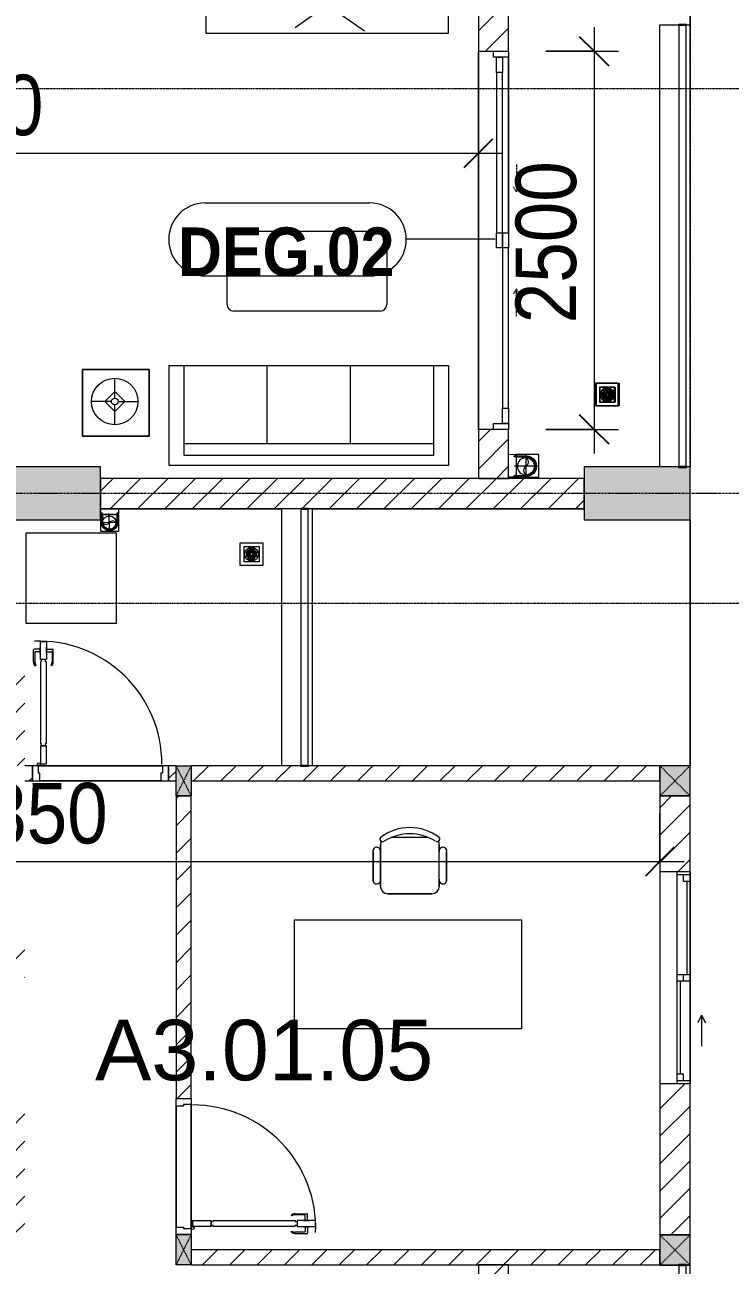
# Model space of a CAD drawing. Header units: millimetres. Extents: x 962 to 241049, y -15958 to 84407.
# Drawn here: x 186032 to 190697, y 64835 to 73035 of the extents above; entities that cross this region are included whole.
import ezdxf

# ---------------------------------------------------------------- set-up
doc = ezdxf.new("R2010")
doc.units = ezdxf.units.MM
for name, pattern in [('Dash', [6, 3, -3]), ('Dash Dot 3_16_', [7.9375, 4.7625, -1.5875, 0, -1.5875]), ('Grid Line', [22.225, 12.7, -3.175, 3.175, -3.175]), ('IMPORT-CENTER _3_', [10.16, 6.35, -1.27, 1.27, -1.27])]:
    doc.linetypes.add(name, pattern=pattern)
for name, color, linetype, lineweight in [('0-1', 7, 'Continuous', 5), ('A-ANNO-DIMS', 211, 'Continuous', 9), ('A-ANNO-DIMS-160', 211, 'Continuous', 9), ('A-AREA-IDEN', 2, 'Continuous', 9), ('A-DETL-GENF-1', 9, 'Continuous', 9), ('A-DOOR', 31, 'Continuous', 9), ('A-DOOR-1', 254, 'Continuous', 9), ('A-DOOR-2', 9, 'Continuous', 9), ('A-DOOR-FRAM', 31, 'Continuous', 9), ('A-DOOR-HDLN', 31, 'Dash', 9), ('A-DOOR-IDEN', 31, 'Continuous', 9), ('A-FLOR', 192, 'Continuous', 9), ('A-FLOR-1', 250, 'Continuous', 9), ('A-FLOR-2', 9, 'Continuous', 9), ('A-FLOR-HRAL', 11, 'Continuous', 9), ('A-FLOR-HRAL-1', 254, 'Continuous', 9), ('A-FLOR-HRAL-2', 9, 'Continuous', 9), ('A-GLAZ', 151, 'Continuous', 9), ('A-WALL', 113, 'Continuous', 9), ('A-WALL-1', 253, 'Continuous', 18), ('A-WALL-2', 9, 'Continuous', 9), ('A-WALL-3', 113, 'Continuous', 18), ('A-WALL-PATT-1', 10, 'Continuous', 9), ('A-WALL-PATT-2', 111, 'Continuous', 9), ('G-ANNO-SYMB-1', 111, 'Dash Dot 3_16_', 18), ('G-IMPT', 8, 'Continuous', 9), ('G-IMPT-1', 254, 'Continuous', 9), ('G-IMPT-2', 8, 'IMPORT-CENTER _3_', 9), ('I-FURN', 30, 'Continuous', 9), ('I-FURN-1', 254, 'Continuous', 9), ('M-EQPM', 50, 'Continuous', 9), ('M-EQPM-1', 254, 'Continuous', 9), ('S-COLS', 52, 'Continuous', 9), ('S-COLS-1', 52, 'Continuous', 5), ('S-COLS-2', 7, 'Continuous', 18), ('S-COLS-4', 254, 'Continuous', 9), ('S-COLS-5', 253, 'Continuous', 18), ('S-COLS-6', 52, 'Continuous', 18), ('S-COLS-7', 52, 'Dash', 9), ('S-COLS-HDLN', 52, 'Dash', 9), ('S-COLS-HDLN-1', 9, 'Dash', 9), ('S-GRID-1', 1, 'Grid Line', 9)]:
    doc.layers.add(name, color=color, linetype=linetype, lineweight=lineweight)
doc.styles.add('Arial_11', font='arial_0.ttf', dxfattribs={"height": 400})
doc.styles.add('Arial_B_5', font='arialbd_0.ttf', dxfattribs={"width": 0.9, "height": 320})
doc.styles.add('UTM Avo', font='UTM Avo.ttf', dxfattribs={"width": 0.9, "height": 400})
doc.dimstyles.new('1_Dim_chi_tiet_2_5_1', dxfattribs={"dimscale": 304.8, "dimtxt": 399.720379, "dimasz": 0.629921, "dimexe": 0.524934, "dimexo": 0.0625, "dimgap": 0.052493, "dimtad": 1, "dimdec": 0, "dimrnd": 5, "dimzin": 0, "dimdsep": 46, "dimtxsty": 'UTM Avo', "dimblk1": 'OBLIQUE', "dimblk2": 'OBLIQUE', "dimsah": 1, "dimcen": 0.09, "dimdle": 0.524934, "dimazin": 0, "dimtfac": 1, "dimtdec": 4, "dimtix": 1, "dimtmove": 0, "dimatfit": 3, "dimfxl": 1.049869, "dimfxlon": 1, "dimtvp": 1, "dimtolj": 1, "dimtzin": 0, "dimarcsym": 2})
pattern_1 = [(45, (0, 0), (-90.50967, 90.50967), [])]
pattern_2 = [(45, (63179.03, 0), (-90.50967, 90.50967), [])]

# ---------------------------------------------------------------- blocks, each defined once
blk = doc.blocks.new('NCV_TKTC_KET CAU_rvt-1-TKCS_MB TẦNG 1')
at = {"layer": 'S-COLS-1'}
for points in [[(123352.6, 69761.9), (123352.6, 70111.9), (122052.6, 70111.9), (122052.6, 69761.9), (123014.5, 69761.9)], [(127252.6, 69761.9), (127252.6, 70111.9), (127227.6, 70111.9), (127227.6, 70106.9), (127177.6, 70106.9), (127177.6, 70111.9), (126552.6, 70111.9), (126552.6, 69761.9), (127227.6, 69761.9)]]:
    blk.add_hatch(color=256, dxfattribs=at).paths.add_polyline_path(points)
at = {"layer": 'A-FLOR-1'}
for p, q in [((127252.5, 73035.3), (127252.5, 73387.2)), ((123352.6, 69835.3), (124552.6, 69835.3)), ((124752.6, 69835.3), (126552.6, 69835.3)), ((127252.5, 68136.9), (127252.5, 69761.9))]:
    blk.add_line(p, q, dxfattribs=at)
at = {"layer": 'S-COLS-2'}
for p, q in [((123352.6, 70111.9), (122052.6, 70111.9)), ((123352.6, 69761.9), (123352.6, 70111.9)), ((127177.6, 70111.9), (126552.6, 70111.9)), ((126552.6, 70111.9), (126552.6, 69761.9)), ((127252.6, 70111.9), (127227.6, 70111.9)), ((127252.6, 69761.9), (127252.6, 70111.9)), ((122052.6, 69761.9), (123352.6, 69761.9)), ((126552.6, 69761.9), (127252.6, 69761.9))]:
    blk.add_line(p, q, dxfattribs=at)
blk = doc.blocks.new('LOBBY_SOFA_1 - LOBBY_SOFA_1-851489-TKCS_MB TẦNG 1')
at = {"layer": 'I-FURN'}
for p, q in [((-2172.3, 1064.5), (-2172.3, 1504.5)), ((-2128.3, 1548.5), (-1160.3, 1548.5)), ((-1116.3, 1504.5), (-1116.3, 1064.5)), ((-1160.3, 1020.5), (-2128.3, 1020.5)), ((-2556, 660), (-708, 660)), ((-2556, 0), (-2556, 660)), ((-2457, 66), (-2457, 660)), ((-1907, 143), (-1907, 660)), ((-1357, 143), (-1357, 660)), ((-807, 660), (-807, 66)), ((-708, 660), (-708, 0)), ((-2688.2, 633.5), (-3128.2, 633.5)), ((-3128.2, 633.5), (-3128.2, 193.5)), ((-2915.4, 445), (-2915.4, 577)), ((-2688.2, 193.5), (-2688.2, 633.5)), ((-2937.4, 423), (-3069.4, 423)), ((-2981.4, 423), (-2915.4, 489)), ((-2915.4, 357), (-2981.4, 423)), ((-2915.4, 489), (-2849.4, 423)), ((-2849.4, 423), (-2915.4, 357)), ((-2893.4, 423), (-2761.4, 423)), ((-2915.4, 269), (-2915.4, 401)), ((-3128.2, 193.5), (-2688.2, 193.5)), ((-807, 143), (-2457, 143)), ((-708, 0), (-2556, 0)), ((-807, 66), (-2457, 66))]:
    blk.add_line(p, q, dxfattribs=at)
for radius in [154, 22]:
    blk.add_circle((-2915.4, 423), radius, dxfattribs=at)
for centre, start, end in [((-2128.3, 1504.5), 90, 180), ((-1160.3, 1504.5), 0, 90), ((-2128.3, 1064.5), 180, 270), ((-1160.3, 1064.5), 270, 0)]:
    blk.add_arc(centre, 44, start, end, dxfattribs=at)
at = {"layer": 'I-FURN-1'}
for p, q in [((-2172.3, 1064.5), (-2172.3, 1504.5)), ((-2128.3, 1548.5), (-1160.3, 1548.5)), ((-1116.3, 1504.5), (-1116.3, 1064.5)), ((-1160.3, 1020.5), (-2128.3, 1020.5)), ((-2556, 660), (-708, 660)), ((-2556, 0), (-2556, 660)), ((-708, 660), (-708, 0)), ((-3128.2, 633.5), (-2688.2, 633.5)), ((-3128.2, 193.5), (-3128.2, 633.5)), ((-2688.2, 633.5), (-2688.2, 193.5)), ((-2688.2, 193.5), (-3128.2, 193.5)), ((-708, 0), (-2556, 0))]:
    blk.add_line(p, q, dxfattribs=at)
for centre, start, end in [((-2128.3, 1504.5), 90, 180), ((-1160.3, 1504.5), 0, 90), ((-2128.3, 1064.5), 180, 270), ((-1160.3, 1064.5), 270, 0)]:
    blk.add_arc(centre, 44, start, end, dxfattribs=at)
blk = doc.blocks.new('RES_BAN AN - RES_BAN AN-850636-TKCS_MB TẦNG 1')
at = {"layer": 'I-FURN-1'}
for p, q in [((0, 250), (1600, 250)), ((0, 0), (0, 250)), ((1600, 250), (1600, 0)), ((1600, 0), (0, 0))]:
    blk.add_line(p, q, dxfattribs=at)
blk = doc.blocks.new('KE TIVI-2 - KE TIVI-2-850637-TKCS_MB TẦNG 1')
at = {"layer": 'I-FURN-1'}
for p, q in [((0, 60), (-245.7, 232.1)), ((213, 209.1), (0, 60)), ((-595.6, 60), (595.6, 60)), ((-595.6, 0), (-595.6, 60)), ((595.6, 0), (-595.6, 0)), ((595.6, 60), (595.6, 0))]:
    blk.add_line(p, q, dxfattribs=at)
blk = doc.blocks.new('THU NUOC - THU NUOC-V68-TKCS_MB TẦNG 1')
at = {"layer": 'M-EQPM-1'}
for p, q in [((-66.3, 70.6), (-66.3, -79.4)), ((83.7, 70.6), (-66.3, 70.6)), ((58.7, 45.6), (-41.3, 45.6)), ((-41.3, 45.6), (-41.3, -54.4)), ((-23.3, 10.8), (40.9, 10.8)), ((40.9, 4.8), (-23.3, 4.8)), ((-11, 23.3), (28.5, 23.3)), ((28.5, 17.3), (-11, 17.3)), ((-1.1, 35.6), (18.5, 35.6)), ((18.5, 29.6), (-1.1, 29.6)), ((58.7, -54.4), (58.7, 45.6)), ((83.7, -79.4), (83.7, 70.6)), ((-66.3, -79.4), (83.7, -79.4)), ((-41.3, -54.4), (58.7, -54.4)), ((-23.3, -1.2), (0.7, -1.2)), ((0.7, -7.2), (-23.3, -7.2)), ((-23.3, -13.6), (40.9, -13.6)), ((40.9, -19.6), (-23.3, -19.6)), ((-11, -26.1), (28.5, -26.1)), ((28.5, -32.1), (-11, -32.1)), ((-1.1, -38.5), (18.5, -38.5)), ((18.5, -44.5), (-1.1, -44.5)), ((0.7, -1.2), (0.7, -7.2)), ((16.7, -1.2), (40.9, -1.2)), ((16.7, -7.2), (16.7, -1.2)), ((40.9, -7.2), (16.7, -7.2))]:
    blk.add_line(p, q, dxfattribs=at)
for centre, radius, start, end in [((8.7, -4.4), 45, 0, 180), ((8.7, -4.4), 45, 0, 180), ((-23.3, 7.8), 3, 90, 270), ((-11, 20.3), 3, 90, 270), ((-1.1, 32.6), 3, 90, 270), ((18.5, 32.6), 3, 270, 90), ((28.5, 20.3), 3, 270, 90), ((40.9, 7.8), 3, 270, 90), ((8.7, -4.4), 45, 180, 360), ((8.7, -4.4), 45, 180, 360), ((-23.3, -4.2), 3, 90, 270), ((-23.3, -16.6), 3, 90, 270), ((-11, -29.1), 3, 90, 270), ((-1.1, -41.5), 3, 90, 270), ((18.5, -41.5), 3, 270, 90), ((28.5, -29.1), 3, 270, 90), ((40.9, -4.2), 3, 270, 90), ((40.9, -16.6), 3, 270, 90)]:
    blk.add_arc(centre, radius, start, end, dxfattribs=at)
blk = doc.blocks.new('DOOR_CW_01 CANH MO-PANEL KINH - DIW_01-900x2200-CỬA GỖ VÂN LAMINATE-553375-TKCS_MB TẦNG 1')
at = {"layer": 'A-DETL-GENF-1'}
for p, q in [((-397, -182), (-397, -62)), ((-397, -62), (-357, -62)), ((-357, -62), (-357, -182)), ((-357, -182), (-397, -182)), ((-397, -196), (-391, -196)), ((-397, -738), (-397, -196)), ((-391, -196), (-391, -182)), ((-391, -182), (-363, -182)), ((-363, -182), (-363, -196)), ((-357, -196), (-363, -196)), ((-357, -196), (-357, -738)), ((-442, -737), (-442, -816.5)), ((-434, -799.5), (-434, -737)), ((-433.9, -711.2), (-427.3, -715.8)), ((-397, -738), (-391, -738)), ((-391, -752), (-391, -738)), ((-357, -738), (-363, -738)), ((-363, -738), (-363, -752)), ((-320.1, -711.2), (-326.7, -715.8)), ((-320, -799.5), (-320, -737)), ((-312, -737), (-312, -816.5)), ((-399, -803.5), (-430, -803.5)), ((-399, -792.2), (-399, -831.8)), ((-397, -792.2), (-399, -792.2)), ((-357, -752), (-397, -752)), ((-397, -752), (-397, -872)), ((-397, -792.2), (-397, -831.8)), ((-363, -752), (-391, -752)), ((-357, -872), (-357, -752)), ((-357, -792.2), (-357, -831.8)), ((-357, -792.2), (-355, -792.2)), ((-355, -792.2), (-355, -831.8)), ((-355, -803.5), (-324, -803.5)), ((-399, -820.5), (-438, -820.5)), ((-399, -831.8), (-397, -831.8)), ((-397, -872), (-357, -872)), ((-355, -831.8), (-357, -831.8)), ((-355, -820.5), (-316, -820.5))]:
    blk.add_line(p, q, dxfattribs=at)
blk.add_circle((-407, -60), 10, dxfattribs=at)
for centre, radius, start, end in [((-407, -60), 814, 268, 0), ((-397, -737), 45, 145, 180), ((-397, -737), 37, 145, 180), ((-357, -737), 37, 0, 35), ((-357, -737), 45, 360, 35), ((-438, -816.5), 4, 180, 270), ((-430, -799.5), 4, 180, 270), ((-324, -799.5), 4, 270, 0), ((-316, -816.5), 4, 270, 0)]:
    blk.add_arc(centre, radius, start, end, dxfattribs=at)
at = {"layer": 'A-DOOR-2'}
for p, q in [((-450, -50), (-450, 50)), ((-450, 50), (-400, 50)), ((-400, 50), (-400, 0)), ((400, 0), (400, 50)), ((400, 50), (450, 50)), ((450, 50), (450, -50)), ((-410, -50), (-450, -50)), ((-410, 0), (-410, -50)), ((-400, 0), (-410, 0)), ((-407, -50), (-382, -50)), ((410, 0), (400, 0)), ((410, -50), (410, 0)), ((450, -50), (410, -50))]:
    blk.add_line(p, q, dxfattribs=at)
blk = doc.blocks.new('BAN LV A - BAN LV A_dwg_ban hoc2-348006-TKCS_MB TẦNG 1')
at = {"layer": 'I-FURN'}
for p, q in [((145.8, 437.4), (-145.8, 437.4)), ((-243, 354.4), (-243, 162)), ((-194.4, 388.8), (-194.4, 113.4)), ((194.4, 113.4), (194.4, 388.8)), ((194.4, 351.4), (194.4, 150.8)), ((243.7, 162), (243.7, 354.4)), ((-120.5, 64.8), (120.5, 64.8))]:
    blk.add_line(p, q, dxfattribs=at)
at = {"layer": 'I-FURN', "flags": 128}
blk.add_lwpolyline([(-737.8, 610.5), (-737.8, 1330.5), (-154.9, 1330.5), (762.2, 1330.5), (762.2, 610.5)], close=True, dxfattribs=at)
at = {"layer": 'I-FURN'}
for centre, radius, start, end in [((-145.8, 388.8), 48.6, 90, 180), ((145.8, 388.8), 48.6, 360, 90), ((-218.7, 347.3), 25.3, 343.7398, 163.7398), ((219.4, 347.3), 25.3, 16.2602, 170.70537), ((-218.7, 154.9), 25.3, 163.7398, 16.2602), ((-180.2, 75.4), 17.8, 57.97259, 216.69006), ((-145.8, 113.4), 48.6, 180, 207.58444), ((0, 359.3), 318.2, 237.57575, 302.42425), ((180.2, 75.4), 17.8, 323.30994, 122.02741), ((145.8, 113.4), 48.6, 332.41556, 0), ((219.4, 154.9), 25.3, 189.29463, 16.2602), ((0, 324), 324, 233.1301, 306.8699)]:
    blk.add_arc(centre, radius, start, end, dxfattribs=at)
blk = doc.blocks.new('BAN LV A - BAN LV A_dwg-348005-TKCS_MB TẦNG 1')
at = {"extrusion": (0, 0, -1), "zscale": -1, "rotation": 180}
blk.add_blockref('BAN LV A - BAN LV A_dwg_ban hoc2-348006-TKCS_MB TẦNG 1', (-729, 1383.7), dxfattribs=at)
blk = doc.blocks.new('BAN LV A - BAN LV A-401069-TKCS_MB TẦNG 1')
at = {"layer": 'I-FURN-1'}
for p, q in [((-8.8, -53.2), (1491.2, -53.2)), ((-8.8, -773.2), (-8.8, -53.2)), ((1491.2, -53.2), (1491.2, -773.2)), ((1491.2, -773.2), (-8.8, -773.2)), ((583.2, -946.3), (874.8, -946.3)), ((486, -1221.7), (486, -1029.3)), ((534.6, -1029.3), (534.6, -994.9)), ((923.4, -994.9), (923.4, -1032.3)), ((972.7, -1029.3), (972.7, -1221.7)), ((534.6, -1270.3), (534.6, -1235.9)), ((923.4, -1232.9), (923.4, -1270.3))]:
    blk.add_line(p, q, dxfattribs=at)
for centre, radius, start, end in [((583.2, -994.9), 48.6, 90, 180), ((874.8, -994.9), 48.6, 0, 90), ((510.3, -1036.4), 25.3, 16.2602, 163.7398), ((948.4, -1036.4), 25.3, 16.2602, 170.70537), ((510.3, -1228.8), 25.3, 163.7398, 343.7398), ((948.4, -1228.8), 25.3, 189.29463, 16.2602), ((548.9, -1308.3), 17.8, 119.40397, 216.69006), ((583.2, -1270.3), 48.6, 180, 207.58444), ((874.8, -1270.3), 48.6, 332.41556, 0), ((909.2, -1308.3), 17.8, 323.30994, 60.59603), ((729, -1059.7), 324, 233.1301, 306.8699)]:
    blk.add_arc(centre, radius, start, end, dxfattribs=at)
at = {"extrusion": (0, 0, -1), "zscale": -1, "rotation": 180}
blk.add_blockref('BAN LV A - BAN LV A_dwg-348005-TKCS_MB TẦNG 1', (0, 0), dxfattribs=at)
blk = doc.blocks.new('MAY GIAT - MAY GIAT_dwg-348053-TKCS_MB TẦNG 1')
at = {"layer": 'G-IMPT-1', "flags": 128}
blk.add_lwpolyline([(5, 596.6), (5, 2.3), (605, 2.3), (605, 596.6)], close=True, dxfattribs=at)
blk = doc.blocks.new('MAY GIAT - MAY GIAT-401071-TKCS_MB TẦNG 1')
at = {"layer": 'I-FURN-1'}
for p, q in [((5, -2.3), (605, -2.3)), ((5, -596.6), (5, -2.3)), ((605, -2.3), (605, -596.6)), ((605, -596.6), (5, -596.6))]:
    blk.add_line(p, q, dxfattribs=at)
at = {"extrusion": (0, 0, -1), "zscale": -1, "rotation": 180}
blk.add_blockref('MAY GIAT - MAY GIAT_dwg-348053-TKCS_MB TẦNG 1', (0, 0), dxfattribs=at)
blk = doc.blocks.new('Railing - 50 x 10mm-457210-TKCS_MB TẦNG 1')
at = {"layer": 'A-FLOR-HRAL-2'}
for p, q in [((25, 5), (-25, 5)), ((-25, 5), (-25, -5)), ((25, -5), (25, 5)), ((-25, -5), (25, -5))]:
    blk.add_line(p, q, dxfattribs=at)
blk = doc.blocks.new('Railing - Railing-1032603-TKCS_MB TẦNG 1')
at = {"layer": 'A-FLOR-HRAL-2'}
for p, q in [((101769.1, 60569.6), (101769.1, 58880.8)), ((101819.1, 58880.8), (101819.1, 60569.6))]:
    blk.add_line(p, q, dxfattribs=at)
at = {"extrusion": (0, 0, -1), "zscale": -1}
for p in [(-101794.1, 60574.6), (-101794.1, 58875.8)]:
    blk.add_blockref('Railing - 50 x 10mm-457210-TKCS_MB TẦNG 1', p, dxfattribs=at)
blk = doc.blocks.new('G1_SOF - BO TRU - 100x200-746114-TKCS_MB TẦNG 1')
at = {"layer": 'S-COLS'}
blk.add_hatch(color=256, dxfattribs=at).paths.add_polyline_path([(-50, -100), (50, -100), (50, 100), (-50, 100)])
at = {"layer": 'S-COLS-5'}
for p, q in [((-50, 100), (50, 100)), ((-50, -100), (-50, 100)), ((50, 100), (50, -100)), ((50, -100), (-50, -100))]:
    blk.add_line(p, q, dxfattribs=at)
at = {"layer": 'S-COLS-HDLN-1'}
for p, q in [((50, -100), (-50, 100)), ((-50, -100), (50, 100))]:
    blk.add_line(p, q, dxfattribs=at)
blk = doc.blocks.new('DOOR_CW_01 CANH MO-PANEL KINH - DIG_01-900x2200-CỬA NHÔM KÍNH-400868-TKCS_MB TẦNG 1')
at = {"layer": 'A-DETL-GENF-1'}
for p, q in [((-399, 820.5), (-438, 820.5)), ((-399, 831.8), (-397, 831.8)), ((-399, 792.2), (-399, 831.8)), ((-397, 872), (-357, 872)), ((-397, 752), (-397, 872)), ((-397, 792.2), (-397, 831.8)), ((-357, 872), (-357, 752)), ((-357, 792.2), (-357, 831.8)), ((-355, 831.8), (-357, 831.8)), ((-355, 792.2), (-355, 831.8)), ((-355, 820.5), (-316, 820.5)), ((-442, 737), (-442, 816.5)), ((-434, 799.5), (-434, 737)), ((-399, 803.5), (-430, 803.5)), ((-397, 792.2), (-399, 792.2)), ((-357, 752), (-397, 752)), ((-363, 752), (-391, 752)), ((-391, 752), (-391, 738)), ((-363, 738), (-363, 752)), ((-357, 792.2), (-355, 792.2)), ((-355, 803.5), (-324, 803.5)), ((-320, 799.5), (-320, 737)), ((-312, 737), (-312, 816.5)), ((-433.9, 711.2), (-427.3, 715.8)), ((-397, 738), (-391, 738)), ((-397, 738), (-397, 196)), ((-357, 738), (-363, 738)), ((-357, 196), (-357, 738)), ((-320.1, 711.2), (-326.7, 715.8)), ((-397, 196), (-391, 196)), ((-357, 182), (-397, 182)), ((-397, 182), (-397, 62)), ((-391, 196), (-391, 182)), ((-391, 182), (-363, 182)), ((-357, 196), (-363, 196)), ((-363, 182), (-363, 196)), ((-357, 62), (-357, 182)), ((-397, 62), (-357, 62))]:
    blk.add_line(p, q, dxfattribs=at)
blk.add_circle((-407, 60), 10, dxfattribs=at)
for centre, radius, start, end in [((-438, 816.5), 4, 90, 180), ((-407, 60), 814, 360, 92), ((-316, 816.5), 4, 0, 90), ((-430, 799.5), 4, 90, 180), ((-324, 799.5), 4, 360, 90), ((-397, 737), 45, 180, 215), ((-397, 737), 37, 180, 215), ((-357, 737), 37, 325, 0), ((-357, 737), 45, 325, 0)]:
    blk.add_arc(centre, radius, start, end, dxfattribs=at)
at = {"layer": 'A-DOOR-2'}
for p, q in [((-410, 50), (-450, 50)), ((-450, 50), (-450, -50)), ((-410, 0), (-410, 50)), ((-400, 0), (-410, 0)), ((-407, 50), (-382, 50)), ((-400, -50), (-400, 0)), ((410, 0), (400, 0)), ((400, 0), (400, -50)), ((450, 50), (410, 50)), ((410, 50), (410, 0)), ((450, -50), (450, 50)), ((-450, -50), (-400, -50)), ((400, -50), (450, -50))]:
    blk.add_line(p, q, dxfattribs=at)
blk = doc.blocks.new('NCV_TKTC_TANG 1_rvt-1-TKCS_MB TẦNG 1')
at = {"layer": 'A-WALL-PATT-1'}
h = blk.add_hatch(dxfattribs=at)
h.set_pattern_fill('FP_1', color=256, style=0, pattern_type=2)
h.set_pattern_definition(pattern_1)
h.paths.add_polyline_path([(122762.6, 65036.9), (122852.6, 65036.9), (122852.6, 65937.3), (122752.6, 65937.3), (122752.6, 65036.9)])
h.paths.add_polyline_path([(122752.6, 66737.3), (122852.6, 66737.3), (122852.6, 67036.9), (122752.6, 67036.9), (122752.6, 66836.9)])
h.paths.add_polyline_path([(122752.6, 68136.9), (122852.6, 68136.9), (122852.6, 68736.9), (122752.6, 68736.9)])
h.paths.add_polyline_path([(122752.6, 69636.9), (122852.6, 69636.9), (122852.6, 69761.9), (122752.6, 69761.9)])
h = blk.add_hatch(dxfattribs=at)
h.set_pattern_fill('FP_1', color=256, style=0, pattern_type=2)
h.set_pattern_definition(pattern_1)
h.paths.add_polyline_path([(122852.6, 68036.9), (122902.6, 68036.9), (122902.6, 68136.9), (122852.6, 68136.9), (122852.6, 68060.1)])
h.paths.add_polyline_path([(123820.5, 68036.9), (123852.6, 68037.6), (123852.6, 68136.9), (123802.6, 68136.9), (123802.6, 68036.9)])
h = blk.add_hatch(dxfattribs=at)
h.set_pattern_fill('FP_1', color=256, style=0, pattern_type=2)
h.set_pattern_definition(pattern_1)
h.paths.add_polyline_path([(123952.6, 68036.9), (127052.6, 68036.9), (127052.6, 68136.9), (124727.6, 68136.9), (124727.6, 68131.5), (124677.6, 68131.5), (124677.6, 68136.9), (123952.6, 68136.9), (123952.6, 68060.1)])
h = blk.add_hatch(dxfattribs=at)
h.set_pattern_fill('FP_1', color=256, style=0, pattern_type=2)
h.set_pattern_definition(pattern_1)
h.paths.add_polyline_path([(123852.6, 65937.3), (123952.6, 65937.3), (123952.6, 67936.5), (123852.6, 67936.5), (123852.6, 65943.7)])
h = blk.add_hatch(dxfattribs=at)
h.set_pattern_fill('FP_1', color=256, style=0, pattern_type=2)
h.set_pattern_definition(pattern_1)
h.paths.add_polyline_path([(123952.6, 64836.9), (127052.6, 64836.9), (127052.6, 64936.9), (123952.6, 64936.9)])
at = {"layer": 'A-FLOR-2'}
for p, q in [((125852.6, 70360.3), (125852.6, 72860.3)), ((125852.6, 72860.3), (125852.6, 70360.3)), ((126052.6, 71660.3), (126052.6, 72820.3)), ((123762.6, 68136.9), (122942.6, 68136.9)), ((123752.6, 68036.9), (122952.6, 68036.9)), ((122952.6, 68036.9), (123752.6, 68036.9)), ((123852.6, 65087.3), (123852.6, 65887.3)), ((123852.6, 65887.3), (123852.6, 65087.3)), ((123952.6, 65897.3), (123952.6, 65077.3)), ((123952.6, 65077.3), (123952.6, 65897.3))]:
    blk.add_line(p, q, dxfattribs=at)
at = {"layer": 'A-WALL-1'}
for p, q in [((122902.6, 68136.9), (122852.6, 68136.9)), ((122902.6, 68036.9), (122902.6, 68136.9)), ((123852.6, 68136.9), (123802.6, 68136.9)), ((123802.6, 68136.9), (123802.6, 68036.9)), ((124677.6, 68136.9), (123952.6, 68136.9)), ((127052.6, 68136.9), (124727.6, 68136.9)), ((127052.6, 68036.9), (127052.6, 68136.9)), ((122852.6, 68036.9), (122902.6, 68036.9)), ((123802.6, 68036.9), (123852.6, 68036.9)), ((123952.6, 68036.9), (127052.6, 68036.9)), ((123852.6, 67936.5), (123852.6, 65937.3)), ((123952.6, 67936.5), (123852.6, 67936.5)), ((123952.6, 65937.3), (123952.6, 67936.5)), ((123852.6, 65937.3), (123952.6, 65937.3)), ((123952.6, 65037.3), (123852.6, 65037.3)), ((127052.6, 64936.9), (123952.6, 64936.9)), ((127052.6, 64836.9), (127052.6, 64936.9)), ((123952.6, 64836.9), (127052.6, 64836.9))]:
    blk.add_line(p, q, dxfattribs=at)
at = {"layer": 'A-WALL-2'}
for p, q in [((124552.6, 68136.9), (124552.6, 69836.9)), ((124752.6, 69836.9), (124752.6, 68136.9)), ((122942.6, 68136.9), (123762.6, 68136.9)), ((123752.6, 68036.9), (122952.6, 68036.9)), ((123852.6, 65087.3), (123852.6, 65887.3)), ((123952.6, 65897.3), (123952.6, 65077.3))]:
    blk.add_line(p, q, dxfattribs=at)
at = {"layer": 'A-DOOR-1'}
blk.add_blockref('DOOR_CW_01 CANH MO-PANEL KINH - DIG_01-900x2200-CỬA NHÔM KÍNH-400868-TKCS_MB TẦNG 1', (123352.6, 68086.9), dxfattribs=at)
at = {"layer": 'A-DOOR-1', "rotation": 90.00000000000072}
blk.add_blockref('DOOR_CW_01 CANH MO-PANEL KINH - DIW_01-900x2200-CỬA GỖ VÂN LAMINATE-553375-TKCS_MB TẦNG 1', (123902.6, 65487.3), dxfattribs=at)
at = {"layer": 'A-FLOR-HRAL-1'}
blk.add_blockref('Railing - Railing-1032603-TKCS_MB TẦNG 1', (22908.5, 9260.7), dxfattribs=at)
at = {"layer": 'I-FURN-1'}
for name, p, rotation in [('RES_BAN AN - RES_BAN AN-850636-TKCS_MB TẦNG 1', (125652.9, 73226.9), 180), ('KE TIVI-2 - KE TIVI-2-850637-TKCS_MB TẦNG 1', (124852.9, 73226.9), 180), ('MAY GIAT - MAY GIAT-401071-TKCS_MB TẦNG 1', (122860.3, 69071.5), 90.00000000000087), ('BAN LV A - BAN LV A-401069-TKCS_MB TẦNG 1', (126128.2, 66344.2), 180)]:
    blk.add_blockref(name, p, dxfattribs=dict(at, rotation=rotation))
blk.add_blockref('LOBBY_SOFA_1 - LOBBY_SOFA_1-851489-TKCS_MB TẦNG 1', (126362.6, 70121.9), dxfattribs=at)
at = {"layer": 'M-EQPM-1', "rotation": 180}
blk.add_blockref('THU NUOC - THU NUOC-V68-TKCS_MB TẦNG 1', (126711.4, 70585.8), dxfattribs=at)
at = {"layer": 'S-COLS-4', "rotation": 180}
for p in [(123902.6, 68036.9), (123902.6, 64936.9)]:
    blk.add_blockref('G1_SOF - BO TRU - 100x200-746114-TKCS_MB TẦNG 1', p, dxfattribs=at)
blk = doc.blocks.new('1_FAMILY RVT - W01-WxH 1400x1400xmm-389822-TKCS_MB TẦNG 1')
at = {"layer": 'A-GLAZ'}
for p, q in [((248.4, 172.39), (299.2, 197.79)), ((248.4, 172.39), (299.2, 146.99)), ((248.4, 172.39), (451.6, 172.39)), ((-700, 96.19), (-700, -103.81)), ((700, 96.19), (-700, 96.19)), ((-700, 96.19), (-636.5, 96.19)), ((-680.95, 96.19), (-680.95, 7.29)), ((-636.5, 96.19), (-22.225, 96.19)), ((-636.5, 96.19), (-636.5, 51.74)), ((-22.225, 7.29), (-22.225, 96.19)), ((-22.225, 96.19), (22.225, 96.19)), ((22.225, 96.19), (680.95, 96.19)), ((22.225, 96.19), (22.225, 7.29)), ((680.95, 96.19), (700, 96.19)), ((680.95, 96.19), (680.95, 7.29)), ((700, -103.81), (700, 96.19)), ((-700, 7.29), (-680.95, 7.29)), ((-636.5, 51.74), (-680.95, 51.74)), ((-680.95, 7.29), (-22.225, 7.29)), ((-636.5, 73.965), (-22.225, 73.965)), ((22.225, 51.74), (-22.225, 51.74)), ((-22.225, 7.29), (22.225, 7.29)), ((22.225, 29.515), (636.5, 29.515)), ((22.225, 7.29), (636.5, 7.29)), ((636.5, 51.74), (636.5, 7.29)), ((680.95, 51.74), (636.5, 51.74)), ((636.5, 7.29), (700, 7.29)), ((-700, -103.81), (700, -103.81))]:
    blk.add_line(p, q, dxfattribs=at)
blk = doc.blocks.new('TKTC_XREF_251221_MB TANG 1 - TKTC_XREF_260130_MB TANG 1_dwg_CUM U_DN100-4202115-TKCS_MB TẦNG 1')
at = {"layer": 'G-IMPT'}
blk.add_hatch(color=256, dxfattribs=at).paths.add_polyline_path([(0, -61), (0, -57), (14.8, -55.1), (28.5, -49.4), (40.3, -40.3), (49.4, -28.5), (55.1, -14.8), (57, 0), (55.1, 14.8), (49.4, 28.5), (40.3, 40.3), (28.5, 49.4), (14.8, 55.1), (0, 57), (0, 61), (15.8, 58.9), (30.5, 52.8), (43.1, 43.1), (52.8, 30.5), (58.9, 15.8), (61, 0), (58.9, -15.8), (52.8, -30.5), (43.1, -43.1), (30.5, -52.8), (15.8, -58.9)])
for p, q in [((-79.1, 66.6), (-79.1, 63.4)), ((-76.6, 66.6), (-76.6, 63.4)), ((-74.6, 66.6), (-74.6, 63.4)), ((-72.7, 69.3), (-72.7, 60.7)), ((-66.9, 67.9), (-71.7, 67.9)), ((-66.9, 62.1), (-71.7, 62.1)), ((-65, 69), (0, 69)), ((-79.1, -63.4), (-79.1, -66.6)), ((-76.6, -63.4), (-76.6, -66.6)), ((-74.6, -63.4), (-74.6, -66.6)), ((-72.7, -60.7), (-72.7, -69.3)), ((-66.9, -62.1), (-71.7, -62.1)), ((-66.9, -67.9), (-71.7, -67.9)), ((-65, -69), (0, -69))]:
    blk.add_line(p, q, dxfattribs=at)
at = {"layer": 'G-IMPT', "flags": 128}
for points in [[(-72.7, 67.6), (-78.1, 67.6), (-78.1, 62.4), (-72.7, 62.4)], [(-71.7, 59.2), (-66.9, 59.2), (-66.9, 70.8), (-71.7, 70.8)], [(-66.9, 70.8), (-66.9, 72.7), (-65, 72.7), (-65, 57.3), (-66.9, 57.3), (-66.9, 59.2)], [(-65, 61), (0, 61), (0, 57)], [(-72.7, -62.4), (-78.1, -62.4), (-78.1, -67.6), (-72.7, -67.6)], [(-71.7, -70.8), (-66.9, -70.8), (-66.9, -59.2), (-71.7, -59.2)], [(-66.9, -59.2), (-66.9, -57.3), (-65, -57.3), (-65, -72.7), (-66.9, -72.7), (-66.9, -70.8)], [(-65, -61), (0, -61), (0, -57)]]:
    blk.add_lwpolyline(points, dxfattribs=at)
at = {"layer": 'G-IMPT'}
for centre, radius, start, end in [((-78.1, 66.6), 0.96, 90, 180), ((-78.1, 63.4), 0.96, 180, 270), ((-71.1, 69.3), 1.56, 112.61986, 247.38014), ((-67.9, 65), 4.8, 143.1301, 216.8699), ((-71.1, 60.7), 1.56, 112.61986, 247.38014), ((0, 0), 69, 270, 90), ((0, 0), 61, 270, 90), ((0, 0), 57, 270, 90), ((-78.1, -63.4), 0.96, 90, 180), ((-78.1, -66.6), 0.96, 180, 270), ((-71.1, -60.7), 1.56, 112.61986, 247.38014), ((-67.9, -65), 4.8, 143.1301, 216.8699), ((-71.1, -69.3), 1.56, 112.61986, 247.38014)]:
    blk.add_arc(centre, radius, start, end, dxfattribs=at)
blk = doc.blocks.new('TKTC_XREF_251221_MB TANG 1 - TKTC_XREF_260130_MB TANG 1_dwg_$cc-4202121-TKCS_MB TẦNG 1')
at = {"layer": 'G-IMPT'}
blk.add_circle((0, 0), 0.5, dxfattribs=at)
for centre, radius, start, end in [((0, 0), 0.5, 90, 270), ((0.188, 0.25), 0.313, 126.8699, 233.1301), ((-0.188, -0.25), 0.313, 306.8699, 53.1301)]:
    blk.add_arc(centre, radius, start, end, dxfattribs=at)
at = {"layer": 'G-IMPT-2'}
for p, q in [((-0.673, 0), (0.673, 0)), ((0, -0.673), (0, 0.673))]:
    blk.add_line(p, q, dxfattribs=at)
blk = doc.blocks.new('TKTC_XREF_251221_MB TANG 1 - TKTC_XREF_260130_MB TANG 1_dwg_THU NUOC - THU NUOC-444531-TKCS_MB TẦNG 1-4202124-TKCS_MB TẦNG 1')
at = {"layer": 'M-EQPM'}
for p, q in [((-23.3, 10.8), (40.9, 10.8)), ((40.9, 4.8), (-23.3, 4.8)), ((-11, 23.3), (28.5, 23.3)), ((28.5, 17.3), (-11, 17.3)), ((-1.1, 35.6), (18.5, 35.6)), ((18.5, 29.6), (-1.1, 29.6)), ((-23.3, -13.6), (40.9, -13.6)), ((40.9, -19.6), (-23.3, -19.6)), ((-11, -26.1), (28.5, -26.1)), ((28.5, -32.1), (-11, -32.1)), ((-1.1, -38.5), (18.5, -38.5)), ((18.5, -44.5), (-1.1, -44.5))]:
    blk.add_line(p, q, dxfattribs=at)
at = {"layer": 'M-EQPM', "flags": 128}
for points in [[(83.7, -79.4), (83.7, 70.6), (-66.3, 70.6), (-66.3, -79.4)], [(58.7, -54.4), (58.7, 45.6), (-41.3, 45.6), (-41.3, -54.4)]]:
    blk.add_lwpolyline(points, close=True, dxfattribs=at)
for points in [[(-23.3, -1.2), (0.7, -1.2), (0.7, -7.2), (-23.3, -7.2)], [(40.9, -7.2), (16.7, -7.2), (16.7, -1.2), (40.9, -1.2)]]:
    blk.add_lwpolyline(points, dxfattribs=at)
at = {"layer": 'M-EQPM'}
for centre, radius, start, end in [((8.7, -4.4), 45, 360, 180), ((8.7, -4.4), 45, 360, 180), ((-23.3, 7.8), 3, 90, 270), ((-11, 20.3), 3, 90, 270), ((-1.1, 32.6), 3, 90, 270), ((18.5, 32.6), 3, 270, 90), ((28.5, 20.3), 3, 270, 90), ((40.9, 7.8), 3, 270, 90), ((8.7, -4.4), 45, 180, 360), ((8.7, -4.4), 45, 180, 360), ((-23.3, -4.2), 3, 90, 270), ((-23.3, -16.6), 3, 90, 270), ((-11, -29.1), 3, 90, 270), ((-1.1, -41.5), 3, 90, 270), ((18.5, -41.5), 3, 270, 90), ((28.5, -29.1), 3, 270, 90), ((40.9, -4.2), 3, 270, 90), ((40.9, -16.6), 3, 270, 90)]:
    blk.add_arc(centre, radius, start, end, dxfattribs=at)
blk = doc.blocks.new('TKTC_XREF_251221_MB TANG 1 - TKTC_XREF_260130_MB TANG 1_dwg_$cc-4202114-TKCS_MB TẦNG 1')
at = {"layer": 'G-IMPT'}
blk.add_circle((0, 0), 0.5, dxfattribs=at)
for centre, radius, start, end in [((0, 0), 0.5, 90, 270), ((0.188, 0.25), 0.313, 126.8699, 233.1301), ((-0.188, -0.25), 0.313, 306.8699, 53.1301)]:
    blk.add_arc(centre, radius, start, end, dxfattribs=at)
at = {"layer": 'G-IMPT-2'}
for p, q in [((-0.673, 0), (0.673, 0)), ((0, -0.673), (0, 0.673))]:
    blk.add_line(p, q, dxfattribs=at)
blk = doc.blocks.new('TKTC_XREF_251221_MB TANG 1 - TKTC_XREF_260130_MB TANG 1_dwg-4202109-TKCS_MB TẦNG 1')
at = {"layer": 'G-IMPT'}
for p, q in [((-79797.5, -331509.7), (-79797.5, -331549.7)), ((-75899.1, -333209.7), (-75899.1, -331584.7))]:
    blk.add_line(p, q, dxfattribs=at)
at = {"layer": 'G-IMPT', "flags": 128}
for points in [[(-77099.1, -331150.9), (-77049.3, -331151.2), (-77049.3, -331301.7), (-77099.1, -331301.3)], [(-79797.5, -331549.7), (-79677.7, -331549.7), (-79677.7, -331509.7)]]:
    blk.add_lwpolyline(points, dxfattribs=at)
for points in [[(-77049.2, -331301.4), (-76899.5, -331301.4), (-76899.5, -331151.1), (-77049.2, -331151.1)], [(-79797.5, -331659.6), (-79677.9, -331659.6), (-79677.9, -331549.7), (-79797.5, -331549.7)]]:
    blk.add_lwpolyline(points, close=True, dxfattribs=at)
at = {"extrusion": (0, 0, -1), "zscale": -1}
for p in [(76435.4, -330752), (78790.5, -331807)]:
    blk.add_blockref('TKTC_XREF_251221_MB TANG 1 - TKTC_XREF_260130_MB TANG 1_dwg_THU NUOC - THU NUOC-444531-TKCS_MB TẦNG 1-4202124-TKCS_MB TẦNG 1', p, dxfattribs=at)
at = {"extrusion": (0, 0, -1)}
for name, p, xscale, yscale, zscale, rotation in [('TKTC_XREF_251221_MB TANG 1 - TKTC_XREF_260130_MB TANG 1_dwg_CUM U_DN100-4202115-TKCS_MB TẦNG 1', (76984.3, -331229), 0.9975000000000006, 0.9975000000000006, -0.9975000000000006, 180.000991338195), ('TKTC_XREF_251221_MB TANG 1 - TKTC_XREF_260130_MB TANG 1_dwg_$cc-4202121-TKCS_MB TẦNG 1', (76984.3, -331229.9), 113.7150000000073, 113.7150000000073, -113.7150000000073, 359.9990086636432), ('TKTC_XREF_251221_MB TANG 1 - TKTC_XREF_260130_MB TANG 1_dwg_CUM U_DN100-4202115-TKCS_MB TẦNG 1', (79738.1, -331601), 0.7894736842105242, 0.7894736842105242, -0.7894736842105242, 269.9999999984439)]:
    blk.add_blockref(name, p, dxfattribs=dict(at, xscale=xscale, yscale=yscale, zscale=zscale, rotation=rotation))
at = {"xscale": 90.00000000005122, "yscale": 90.00000000005122, "zscale": 90.00000000005122, "rotation": 90.37402677993775}
blk.add_blockref('TKTC_XREF_251221_MB TANG 1 - TKTC_XREF_260130_MB TANG 1_dwg_$cc-4202114-TKCS_MB TẦNG 1', (-79739.9, -331602.6), dxfattribs=at)
blk = doc.blocks.new('TKTC_XREF_251221_MB TANG 1 - TKTC_XREF_251221_MB TANG 1-2038492-TKCS_MB TẦNG 1')
blk.add_blockref('TKTC_XREF_251221_MB TANG 1 - TKTC_XREF_260130_MB TANG 1_dwg-4202109-TKCS_MB TẦNG 1', (169499.1, 384109.7))
blk = doc.blocks.new('G1_SOF - BO TRU - 200x200-3051103-TKCS_MB TẦNG 1')
at = {"layer": 'S-COLS-HDLN'}
for p, q in [((-100, -100), (100, 100)), ((100, -100), (-100, 100))]:
    blk.add_line(p, q, dxfattribs=at)
blk = doc.blocks.new('Railing - 50 x 10mm-1251311-TKCS_MB TẦNG 1')
at = {"layer": 'A-FLOR-HRAL'}
for p, q in [((25, 5), (-25, 5)), ((-25, 5), (-25, -5)), ((25, -5), (25, 5)), ((-25, -5), (25, -5))]:
    blk.add_line(p, q, dxfattribs=at)
blk = doc.blocks.new('Railing - Railing-3224903-TKCS_MB TẦNG 1')
at = {"layer": 'A-FLOR-HRAL'}
for p, q in [((127177.6, 73030.3), (127177.6, 70116.9)), ((127227.6, 70116.9), (127227.6, 73030.3))]:
    blk.add_line(p, q, dxfattribs=at)
at = {"extrusion": (0, 0, -1), "zscale": -1}
for p in [(-127202.6, 73035.3), (-127202.6, 70111.9)]:
    blk.add_blockref('Railing - 50 x 10mm-1251311-TKCS_MB TẦNG 1', p, dxfattribs=at)
blk = doc.blocks.new('Railing - Railing-3224920-TKCS_MB TẦNG 1')
at = {"layer": 'A-FLOR-HRAL'}
for p, q in [((127177.6, 64831.3), (127177.6, 61916.9)), ((127227.6, 61916.9), (127227.6, 64831.3))]:
    blk.add_line(p, q, dxfattribs=at)
at = {"extrusion": (0, 0, -1), "zscale": -1}
for p in [(-127202.6, 64836.3), (-127202.6, 61911.9)]:
    blk.add_blockref('Railing - 50 x 10mm-1251311-TKCS_MB TẦNG 1', p, dxfattribs=at)
blk = doc.blocks.new('DEG_02-DEG_03 - DEG_02-2500x2400mm-CỬA ĐI 02 CÁNH TRƯỢT-841416-TKCS_MB TẦNG 1')
at = {"layer": 'A-DOOR'}
for p, q in [((-1210, -100), (-1210, -60)), ((-1210, -60), (-1110, -60)), ((-1110, -60), (-1110, -100)), ((-50, -60), (-1110, -60)), ((-50, -60), (-50, -20)), ((-50, -20), (50, -20)), ((50, -60), (-50, -60)), ((-50, -100), (-50, -60)), ((-50, -60), (50, -60)), ((50, -20), (50, -60)), ((1110, -20), (50, -20)), ((50, -60), (1110, -60)), ((50, -60), (50, -100)), ((1110, -60), (1110, -20)), ((1110, -20), (1210, -20)), ((1210, -60), (1110, -60)), ((1210, -20), (1210, -60)), ((-1110, -100), (-1210, -100)), ((-1110, -100), (-50, -100)), ((50, -100), (-50, -100))]:
    blk.add_line(p, q, dxfattribs=at)
at = {"layer": 'A-DOOR-FRAM'}
for p, q in [((-1250, 0), (-1210, 0)), ((-1250, -100), (-1250, 0)), ((-1210, 0), (-1210, -100)), ((1210, -100), (1210, 0)), ((1210, 0), (1250, 0)), ((1250, 0), (1250, -100)), ((-1210, -100), (-1250, -100)), ((1250, -100), (1210, -100))]:
    blk.add_line(p, q, dxfattribs=at)
at = {"layer": 'A-DOOR-HDLN'}
for p, q in [((-500.4, -151.1), (-320.4, -151.1)), ((-320.4, -151.1), (-355, -131.1)), ((-320.4, -151.1), (-355, -171.1)), ((320.4, -151.1), (355, -131.1)), ((320.4, -151.1), (355, -171.1)), ((500.4, -151.1), (320.4, -151.1))]:
    blk.add_line(p, q, dxfattribs=at)
blk = doc.blocks.new('STN_Door Tag - STN_Door Tag-1788670-TKCS_MB TẦNG 1')
at = {"layer": 'A-DOOR-IDEN'}
for p, q in [((-3.37, 1.495), (3.431, 1.495)), ((-3.37, -1.524), (3.431, -1.524))]:
    blk.add_line(p, q, dxfattribs=at)
for centre, start, end in [((-3.37, -0.015), 90, 270), ((3.431, -0.015), 270, 90)]:
    blk.add_arc(centre, 1.509, start, end, dxfattribs=at)
blk = doc.blocks.new('DIMBLOCK283-TKCS_MB TẦNG 1')
at = {"layer": 'A-ANNO-DIMS-160'}
for p, q in [((189797, 73020.3), (189797, 70200.3)), ((189477, 72860.3), (189957, 72860.3)), ((189797, 72860.3), (189477, 72860.3)), ((189477, 70360.3), (189957, 70360.3)), ((189797, 70360.3), (189477, 70360.3))]:
    blk.add_line(p, q, dxfattribs=at)
at = {"layer": 'A-ANNO-DIMS-160', "lineweight": 25}
for p, q in [((189797, 72860.3), (189701, 72956.3)), ((189797, 72860.3), (189893, 72764.3)), ((189797, 70360.3), (189701, 70456.3)), ((189797, 70360.3), (189893, 70264.3))]:
    blk.add_line(p, q, dxfattribs=at)
at = {"layer": 'A-ANNO-DIMS-160', "color": 0, "insert": (189277.4, 71062.5), "char_height": 400, "width": 1314.636, "attachment_point": 1, "rotation": 90, "line_spacing_factor": 1.110334, "style": 'UTM Avo'}
blk.add_mtext('2500', dxfattribs=at)
blk = doc.blocks.new('_Oblique')
at = {"color": 0, "linetype": 'ByBlock', "lineweight": -2}
blk.add_line((-0.5, -0.5), (0.5, 0.5), dxfattribs=at)
blk = doc.blocks.new('DIMBLOCK381-TKCS_MB TẦNG 1')
at = {"layer": 'A-ANNO-DIMS-160'}
for p, q in [((181881.6, 67823.7), (181881.6, 67343.7)), ((181881.6, 67503.7), (181881.6, 67823.7)), ((190231.6, 67823.7), (190231.6, 67343.7)), ((190231.6, 67503.7), (190231.6, 67823.7)), ((181721.6, 67503.7), (190391.6, 67503.7))]:
    blk.add_line(p, q, dxfattribs=at)
at = {"layer": 'A-ANNO-DIMS-160', "lineweight": 25}
for p, q in [((181881.6, 67503.7), (181977.6, 67599.7)), ((190231.6, 67503.7), (190327.6, 67599.7)), ((181881.6, 67503.7), (181785.6, 67407.7)), ((190231.6, 67503.7), (190135.6, 67407.7))]:
    blk.add_line(p, q, dxfattribs=at)
at = {"layer": 'A-ANNO-DIMS-160', "color": 0, "insert": (185508.8, 68023.3), "char_height": 400, "width": 1314.636, "attachment_point": 1, "line_spacing_factor": 1.110334, "style": 'UTM Avo'}
blk.add_mtext('8350', dxfattribs=at)
blk = doc.blocks.new('DIMBLOCK382-TKCS_MB TẦNG 1')
at = {"layer": 'A-ANNO-DIMS-160'}
for p, q in [((182231.6, 72505.8), (182231.6, 72025.8)), ((182231.6, 72185.8), (182231.6, 72505.8)), ((189031.6, 72505.8), (189031.6, 72025.8)), ((189031.6, 72185.8), (189031.6, 72505.8)), ((182071.6, 72185.8), (189191.6, 72185.8))]:
    blk.add_line(p, q, dxfattribs=at)
at = {"layer": 'A-ANNO-DIMS-160', "lineweight": 25}
for p, q in [((182231.6, 72185.8), (182327.6, 72281.8)), ((189031.6, 72185.8), (189127.6, 72281.8)), ((182231.6, 72185.8), (182135.6, 72089.8)), ((189031.6, 72185.8), (188935.6, 72089.8))]:
    blk.add_line(p, q, dxfattribs=at)
at = {"layer": 'A-ANNO-DIMS-160', "color": 0, "insert": (185083.8, 72705.4), "char_height": 400, "width": 1314.636, "attachment_point": 1, "line_spacing_factor": 1.110334, "style": 'UTM Avo'}
blk.add_mtext('6800', dxfattribs=at)

msp = doc.modelspace()

# ---------------------------------------------------------------- hatches: boundary and pattern name
at = {"layer": 'A-WALL-PATT-2'}
h = msp.add_hatch(dxfattribs=at)
h.set_pattern_fill('FP_1', color=256, style=0, pattern_type=2)
h.set_pattern_definition(pattern_2)
h.paths.add_polyline_path([(189031.6, 70036.9), (189231.6, 70036.9), (189231.6, 70360.3), (189031.6, 70360.3), (189031.6, 70176.4)])
h.paths.add_polyline_path([(189031.6, 72860.3), (189231.6, 72860.3), (189231.6, 73236.9), (189031.6, 73236.9)])
h = msp.add_hatch(dxfattribs=at)
h.set_pattern_fill('FP_1', color=256, style=0, pattern_type=2)
h.set_pattern_definition(pattern_2)
h.paths.add_polyline_path([(189731.6, 69836.9), (189731.6, 70036.9), (186531.7, 70036.9), (186531.7, 69836.9), (187856.6, 69836.9), (187856.6, 69840.3), (187906.6, 69840.3), (187906.6, 69836.9), (188611.5, 69836.9)])
h = msp.add_hatch(dxfattribs=at)
h.set_pattern_fill('FP_1', color=256, style=0, pattern_type=2)
h.set_pattern_definition(pattern_2)
h.paths.add_polyline_path([(190431.6, 64834.9), (190431.6, 64835.3), (190406.6, 64834.9)])
h.paths.add_polyline_path([(190431.6, 65035.3), (190431.6, 66035.3), (190231.6, 66035.3), (190231.6, 65035.3)])
h.paths.add_polyline_path([(190431.6, 67435.3), (190431.6, 67936.9), (190231.6, 67936.9), (190231.6, 67435.3)])
h = msp.add_hatch(dxfattribs=at)
h.set_pattern_fill('FP_1', color=256, style=0, pattern_type=2)
h.set_pattern_definition(pattern_2)
h.paths.add_polyline_path([(189231.6, 61836.9), (189231.6, 62160.3), (189031.6, 62160.3), (189031.6, 61836.9)])
h.paths.add_polyline_path([(189031.6, 64660.3), (189231.6, 64660.3), (189231.6, 64836.9), (189031.6, 64836.9)])
at = {"layer": 'S-COLS-1'}
for points in [[(190431.6, 67936.9), (190431.6, 68136.9), (190231.6, 68136.9), (190231.6, 67936.9)], [(190406.6, 64835.3), (190431.6, 64835.3), (190431.6, 65035.3), (190231.6, 65035.3), (190231.6, 64835.3), (190356.6, 64835.3), (190356.6, 64841.3), (190406.6, 64841.3)]]:
    msp.add_hatch(color=256, dxfattribs=at).paths.add_polyline_path(points)

# ---------------------------------------------------------------- linework, layer by layer
at = {"layer": 'A-DOOR-IDEN'}
msp.add_line((189141.6, 71617.9), (188554.4, 71617.9), dxfattribs=at)
at = {"layer": 'A-FLOR'}
for p, q in [((190431.6, 73386.9), (190431.6, 73035.3)), ((190431.6, 69761.9), (190431.6, 68136.9))]:
    msp.add_line(p, q, dxfattribs=at)
at = {"layer": 'A-WALL'}
for p, q in [((190231.6, 70111.9), (190231.6, 73035.3)), ((190231.6, 73035.3), (190356.6, 73035.3)), ((190406.6, 73035.3), (190431.6, 73035.3)), ((190431.6, 73035.3), (190431.6, 70111.9)), ((189031.6, 70360.3), (189031.6, 72860.3)), ((189231.6, 72820.3), (189231.6, 71660.3)), ((190431.6, 67936.9), (190231.6, 67936.9)), ((190231.6, 65035.3), (190431.6, 65035.3)), ((190356.6, 64835.3), (190231.6, 64835.3)), ((190431.6, 64835.3), (190406.6, 64835.3))]:
    msp.add_line(p, q, dxfattribs=at)
at = {"layer": 'A-WALL-3'}
for p, q in [((189031.6, 73236.9), (189031.6, 72860.3)), ((189231.6, 72860.3), (189231.6, 73236.9)), ((189031.6, 72860.3), (189231.6, 72860.3)), ((189231.6, 70360.3), (189031.6, 70360.3)), ((189031.6, 70360.3), (189031.6, 70036.9)), ((189231.6, 70036.9), (189231.6, 70360.3)), ((189731.6, 70036.9), (186531.7, 70036.9)), ((186531.7, 70036.9), (186531.7, 69836.9)), ((189031.6, 70036.9), (189231.6, 70036.9)), ((189731.6, 69836.9), (189731.6, 70036.9)), ((186531.7, 69836.9), (187856.6, 69836.9)), ((187906.6, 69836.9), (189731.6, 69836.9)), ((190231.6, 67936.9), (190231.6, 67435.3)), ((190431.6, 67435.3), (190431.6, 67936.9)), ((190231.6, 66035.3), (190231.6, 65035.3)), ((190431.6, 65035.3), (190431.6, 66035.3)), ((189231.6, 64836.9), (189031.6, 64836.9)), ((189031.6, 64836.9), (189031.6, 64660.3)), ((189231.6, 64660.3), (189231.6, 64836.9)), ((190231.6, 64835.3), (190231.6, 64834.9)), ((190431.6, 64834.9), (190431.6, 64835.3))]:
    msp.add_line(p, q, dxfattribs=at)
at = {"layer": 'G-ANNO-SYMB-1'}
for p, q in [((90628.5, 72614.1), (198105.9, 72614.1)), ((90628.5, 69211.5), (198105.9, 69211.5))]:
    msp.add_line(p, q, dxfattribs=at)
at = {"layer": 'S-COLS'}
for p, q in [((190231.6, 67936.9), (190431.6, 67936.9)), ((190431.6, 65035.3), (190231.6, 65035.3)), ((190231.6, 64835.3), (190356.6, 64835.3)), ((190406.6, 64835.3), (190431.6, 64835.3))]:
    msp.add_line(p, q, dxfattribs=at)
at = {"layer": 'S-COLS-6'}
for p, q in [((190431.6, 68136.9), (190231.6, 68136.9)), ((190231.6, 68136.9), (190231.6, 67936.9)), ((190431.6, 67936.9), (190431.6, 68136.9)), ((190231.6, 65035.3), (190231.6, 64835.3)), ((190431.6, 64835.3), (190431.6, 65035.3))]:
    msp.add_line(p, q, dxfattribs=at)
at = {"layer": 'S-GRID-1'}
for p, q in [((190431.6, 15532), (190431.6, 78459.2)), ((192368.8, 69936.9), (96265.8, 69936.9))]:
    msp.add_line(p, q, dxfattribs=at)

# ---------------------------------------------------------------- block references
at = {"layer": '0-1'}
for name in ['NCV_TKTC_KET CAU_rvt-1-TKCS_MB TẦNG 1', 'NCV_TKTC_TANG 1_rvt-1-TKCS_MB TẦNG 1']:
    msp.add_blockref(name, (63179, 0), dxfattribs=at)
at = {"layer": 'A-DOOR', "rotation": 90.00000000000011}
msp.add_blockref('DEG_02-DEG_03 - DEG_02-2500x2400mm-CỬA ĐI 02 CÁNH TRƯỢT-841416-TKCS_MB TẦNG 1', (189131.6, 71610.3), dxfattribs=at)
at = {"layer": 'A-DOOR-IDEN', "xscale": 159.9999999999999, "yscale": 159.9999999999999, "zscale": 159.9999999999999}
msp.add_blockref('STN_Door Tag - STN_Door Tag-1788670-TKCS_MB TẦNG 1', (187763.9, 71618.6), dxfattribs=at)
at = {"layer": 'A-FLOR-HRAL'}
for name in ['Railing - Railing-3224903-TKCS_MB TẦNG 1', 'Railing - Railing-3224920-TKCS_MB TẦNG 1']:
    msp.add_blockref(name, (63179, 0), dxfattribs=at)
at = {"layer": 'A-GLAZ', "rotation": 270}
msp.add_blockref('1_FAMILY RVT - W01-WxH 1400x1400xmm-389822-TKCS_MB TẦNG 1', (190335.4, 66735.3), dxfattribs=at)
at = {"layer": 'M-EQPM'}
msp.add_blockref('TKTC_XREF_251221_MB TANG 1 - TKTC_XREF_251221_MB TANG 1-2038492-TKCS_MB TẦNG 1', (96831.6, 17236.9), dxfattribs=at)
at = {"layer": 'S-COLS-7', "rotation": 180}
for p in [(190331.6, 68036.9), (190331.6, 64935.3)]:
    msp.add_blockref('G1_SOF - BO TRU - 200x200-3051103-TKCS_MB TẦNG 1', p, dxfattribs=at)

# ---------------------------------------------------------------- texts
at = {"layer": 'A-AREA-IDEN', "insert": (187614.5, 66051.4), "char_height": 400, "width": 2233.6, "attachment_point": 8, "line_spacing_factor": 0.936439, "style": 'Arial_11'}
msp.add_mtext('\\pt8,16,24,32,40,48,56,64,72,80,88,96,104,112,120,128,136,144,152,160,168,176,184,192,200,208,216,224,232,240,248,256;A3.01.05', dxfattribs=at)
at = {"layer": 'A-DOOR-IDEN', "insert": (187760.7, 71533.2), "char_height": 320, "width": 1467.36, "attachment_point": 5, "line_spacing_factor": 0.936439, "style": 'Arial_B_5'}
msp.add_mtext('\\pt7.2,14.4,21.6,28.8,36,43.2,50.4,57.6,64.8,72,79.2,86.4,93.6,100.8,108,115.2,122.4,129.6,136.8,144,151.2,158.4,165.6,172.8,180,187.2,194.4,201.6,208.8,216,223.2,230.4;DEG.02', dxfattribs=at)

# ---------------------------------------------------------------- dimensions: what is measured, and where the dimension line sits
at = {"layer": 'A-ANNO-DIMS'}
dim = msp.add_linear_dim(base=(189797, 70360.3), p1=(189477, 72860.3), p2=(189477, 70360.3), angle=90, dimstyle='1_Dim_chi_tiet_2_5_1', override={"dimpost": '<>', "dimfxl": 2500}, dxfattribs=at)
dim.commit()
dim.dimension.update_dxf_attribs({"geometry": 'DIMBLOCK283-TKCS_MB TẦNG 1', "text_midpoint": (189574, 71610.3)})
for base, p1, p2, override, picture, middle in [((189031.6, 72185.8), (182231.6, 72505.8), (189031.6, 72505.8), {"dimpost": '<>', "dimfxl": 6800}, 'DIMBLOCK382-TKCS_MB TẦNG 1', (185631.6, 72408.8)), ((190231.6, 67503.7), (181881.6, 67823.7), (190231.6, 67823.7), {"dimpost": '<>', "dimfxl": 8350}, 'DIMBLOCK381-TKCS_MB TẦNG 1', (186056.6, 67726.6))]:
    dim = msp.add_linear_dim(base=base, p1=p1, p2=p2, dimstyle='1_Dim_chi_tiet_2_5_1', override=override, dxfattribs=at)
    dim.commit()
    dim.dimension.update_dxf_attribs({"geometry": picture, "text_midpoint": middle})

doc.saveas('drawing.dxf')
